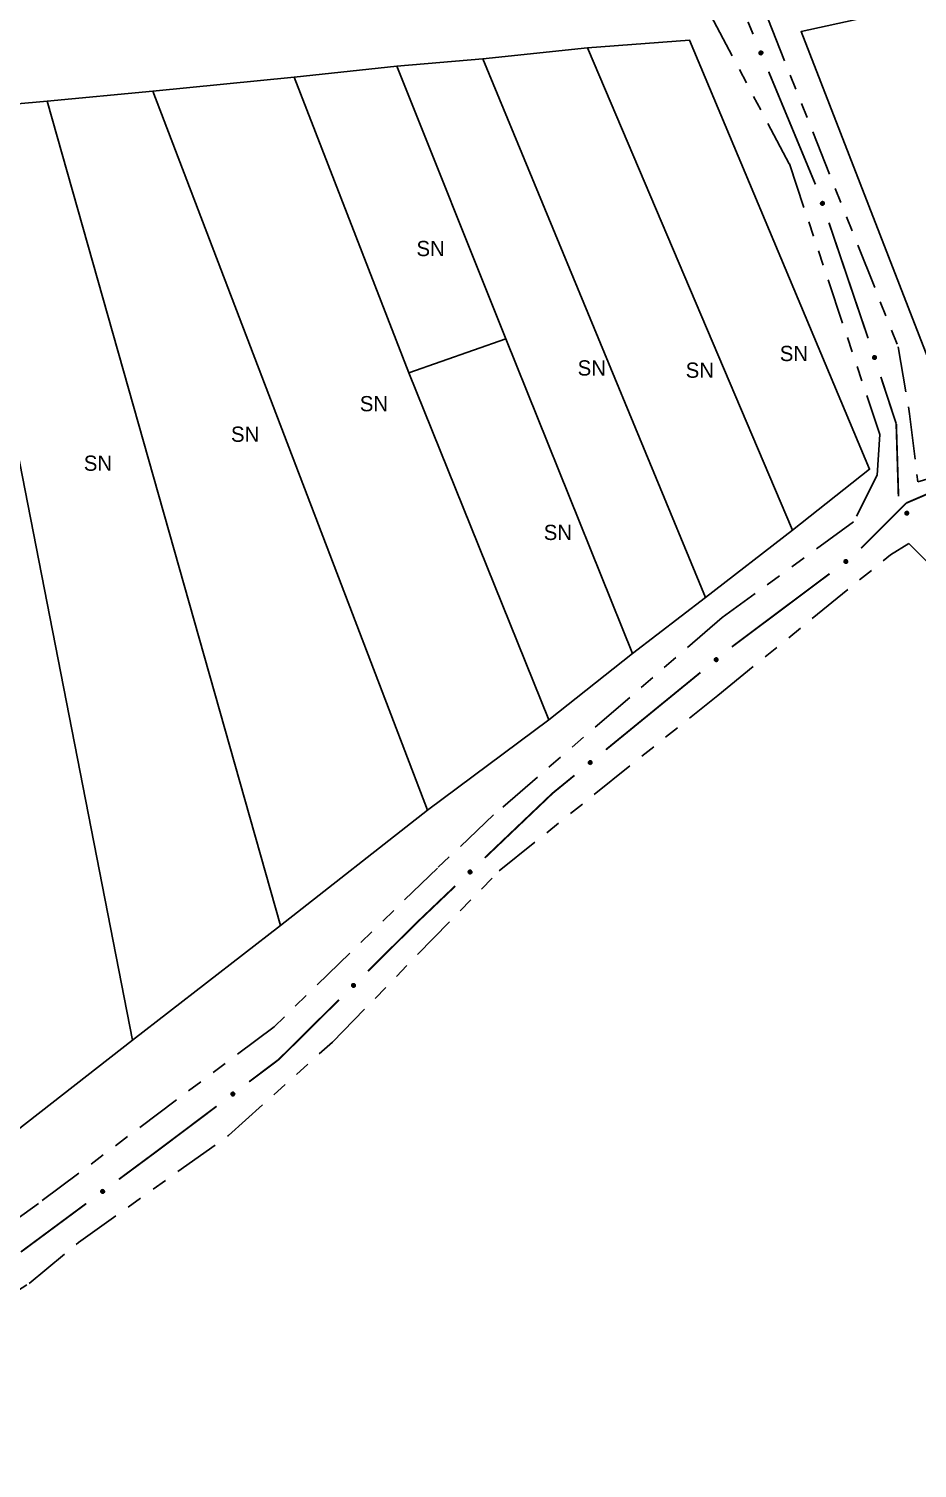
# Model space of a CAD drawing. Extents: x 207981 to 210201, y 4876477 to 4878908.
# Drawn here: x 209092.6 to 209180, y 4877278.4 to 4877420 of the extents above; entities that cross this region are included whole.
import ezdxf
from ezdxf.enums import TextEntityAlignment as Align

# ---------------------------------------------------------------- set-up
doc = ezdxf.new("R2010")
doc.units = 0
doc.header["$LTSCALE"] = 1.5
doc.header["$MEASUREMENT"] = 0
doc.linetypes.add('TRACO_25', pattern=[8, 3, -1, 1, -1, 1, -1])
for name, color, linetype in [('CD_MALHA_LOTES', 7, 'CONTINUOUS'), ('RU-QUADRA', 210, 'CONTINUOUS'), ('SV-EIXO-RUA-N-PAV', 6, 'CONTINUOUS'), ('SV-RUA-NAO-PAV', 7, 'CONTINUOUS'), ('Th_NmrPort', 1, 'CONTINUOUS')]:
    doc.layers.add(name, color=color, linetype=linetype)

msp = doc.modelspace()

# ---------------------------------------------------------------- linework, layer by layer
at = {"layer": 'CD_MALHA_LOTES', "linetype": 'Continuous', "flags": 128}
for points in [[(209168.54, 4877419.71), (209196.36, 4877425.81)], [(209207.01, 4877400.24), (209182.93, 4877382.64), (209168.54, 4877419.71)], [(209137.25, 4877417.04), (209147.52, 4877418.11)], [(209167.69, 4877370.66), (209175.28, 4877376.65), (209157.58, 4877418.86), (209147.52, 4877418.11)], [(209147.52, 4877418.11), (209167.69, 4877370.66)], [(209118.68, 4877415.22), (209128.79, 4877416.29)], [(209128.79, 4877416.29), (209137.25, 4877417.04)], [(209139.49, 4877389.49), (209128.79, 4877416.29)], [(209159.13, 4877364.02), (209137.25, 4877417.04)], [(209104.77, 4877413.83), (209118.68, 4877415.22)], [(209129.97, 4877386.12), (209118.68, 4877415.22)], [(209094.39, 4877412.87), (209104.77, 4877413.83)], [(209131.79, 4877343.1), (209104.77, 4877413.83)], [(209084.87, 4877412.01), (209094.39, 4877412.87)], [(209102.79, 4877320.47), (209084.87, 4877412.01)], [(209117.34, 4877331.76), (209094.39, 4877412.87)], [(209129.97, 4877386.12), (209139.49, 4877389.49)], [(209139.49, 4877389.49), (209151.96, 4877358.51)], [(209143.72, 4877351.98), (209129.97, 4877386.12)], [(209167.69, 4877370.66), (209159.13, 4877364.02)], [(209159.13, 4877364.02), (209151.96, 4877358.51)], [(209151.96, 4877358.51), (209143.72, 4877351.98)], [(209143.72, 4877351.98), (209131.79, 4877343.1)], [(209131.79, 4877343.1), (209117.34, 4877331.76)], [(209117.34, 4877331.76), (209102.79, 4877320.47)], [(209102.79, 4877320.47), (209091.4, 4877311.59)]]:
    msp.add_lwpolyline(points, dxfattribs=at)
at = {"layer": 'RU-QUADRA', "linetype": 'Continuous', "flags": 128}
msp.add_lwpolyline([(209274.890575, 4877445.752086), (209268.16, 4877440.31), (209251.89, 4877429.93), (209243.12, 4877424.15), (209217.07, 4877408.16), (209217.6, 4877406.98), (209207.01, 4877400.24), (209182.93, 4877382.64), (209168.54, 4877419.71), (209196.36, 4877425.81), (209195.61, 4877428.17), (209207.81, 4877431.91), (209236.97, 4877440.47), (209247.13, 4877443.41), (209264.73, 4877448.76), (209274.890756, 4877452.168336), (209277.425289, 4877453.018523), (209279.009212, 4877451.434601), (209279.959565, 4877449.850678)], close=True, dxfattribs=at)
msp.add_lwpolyline([(209091.4, 4877311.59), (209102.79, 4877320.47), (209117.34, 4877331.76), (209131.79, 4877343.1), (209143.72, 4877351.98), (209151.96, 4877358.51), (209159.13, 4877364.02), (209167.69, 4877370.66), (209175.28, 4877376.65), (209157.58, 4877418.86), (209147.52, 4877418.11), (209137.25, 4877417.04), (209128.79, 4877416.29), (209118.68, 4877415.22), (209104.77, 4877413.83), (209094.39, 4877412.87), (209084.87, 4877412.01)], dxfattribs=at)
at = {"layer": 'SV-EIXO-RUA-N-PAV', "const_width": 0.18}
for points in [[(209163.321815, 4877420.657875), (209163.821854, 4877419.452425)], [(209165.354483, 4877415.757693), (209169.952372, 4877404.673496)], [(209171.283195, 4877400.902813), (209175.134238, 4877389.537538)], [(209176.386319, 4877385.738576), (209177.633401, 4877381.937946)], [(209177.633401, 4877381.937946), (209177.904884, 4877381.110569)], [(209177.904884, 4877381.110569), (209178.124141, 4877373.98472)], [(209183.219054, 4877375.178473), (209179.549059, 4877373.605618)], [(209179.549059, 4877373.605618), (209178.893567, 4877373.324693)], [(209178.893567, 4877373.324693), (209174.448095, 4877368.879221)], [(209171.344531, 4877366.368293), (209161.738623, 4877359.176178)], [(209158.638077, 4877356.649148), (209149.344761, 4877349.057424)], [(209146.246989, 4877346.52685), (209144.698103, 4877345.261563)], [(209144.104296, 4877344.776481), (209137.421123, 4877338.405606)], [(209144.698103, 4877345.261563), (209144.104296, 4877344.776481)], [(209134.525859, 4877335.645634), (209130.906778, 4877332.19567)], [(209130.880665, 4877332.170777), (209125.934197, 4877327.268872)], [(209130.906778, 4877332.19567), (209130.880665, 4877332.170777)], [(209123.093, 4877324.453272), (209117.410608, 4877318.822072)], [(209117.162693, 4877318.576391), (209114.245529, 4877316.380999)], [(209117.410608, 4877318.822072), (209117.162693, 4877318.576391)], [(209111.049487, 4877313.97573), (209105.456414, 4877309.76651)], [(209105.174916, 4877309.554661), (209101.44082, 4877306.78743)], [(209105.456414, 4877309.76651), (209105.174916, 4877309.554661)], [(209098.2271, 4877304.405833), (209091.799659, 4877299.642641)]]:
    msp.add_lwpolyline(points, dxfattribs=at)
at = {"layer": 'SV-EIXO-RUA-N-PAV'}
for points in [[(209164.634796, 4877417.779952), (209164.680251, 4877417.761901), (209164.715627, 4877417.737092), (209164.739176, 4877417.707908), (209164.753261, 4877417.676693), (209164.764075, 4877417.643135), (209164.767512, 4877417.606896), (209164.762418, 4877417.56583), (209164.74463, 4877417.520105), (209164.716834, 4877417.485537), (209164.689457, 4877417.460919), (209164.657754, 4877417.444357), (209164.624978, 4877417.434399), (209164.587217, 4877417.432073), (209164.545651, 4877417.437642), (209164.500106, 4877417.456641), (209164.465592, 4877417.4812), (209164.443555, 4877417.510027), (209164.427107, 4877417.542005), (209164.416478, 4877417.576397), (209164.413309, 4877417.611989), (209164.418991, 4877417.65383), (209164.438339, 4877417.698535), (209164.462441, 4877417.733238), (209164.49095, 4877417.755674), (209164.522798, 4877417.771158), (209164.556324, 4877417.782413), (209164.592608, 4877417.787385), (209164.634796, 4877417.779952)], [(209170.699502, 4877402.968433), (209170.743657, 4877402.947401), (209170.777306, 4877402.920296), (209170.798863, 4877402.889611), (209170.810843, 4877402.857528), (209170.819402, 4877402.823326), (209170.820423, 4877402.786939), (209170.812611, 4877402.746303), (209170.791824, 4877402.701861), (209170.761792, 4877402.669216), (209170.732839, 4877402.646472), (209170.700105, 4877402.632054), (209170.66674, 4877402.624296), (209170.628908, 4877402.624485), (209170.587804, 4877402.632804), (209170.543622, 4877402.654788), (209170.510816, 4877402.681588), (209170.490744, 4877402.711815), (209170.476458, 4877402.744816), (209170.468138, 4877402.779838), (209170.467342, 4877402.815562), (209170.475792, 4877402.856932), (209170.498068, 4877402.900252), (209170.524424, 4877402.933277), (209170.554361, 4877402.953769), (209170.587167, 4877402.967102), (209170.621368, 4877402.976104), (209170.657902, 4877402.978653), (209170.699502, 4877402.968433)], [(209175.822577, 4877387.80973), (209175.866527, 4877387.788273), (209175.899913, 4877387.760844), (209175.921173, 4877387.729953), (209175.932843, 4877387.697756), (209175.941072, 4877387.663473), (209175.941742, 4877387.627078), (209175.933538, 4877387.586519), (209175.912323, 4877387.542279), (209175.881978, 4877387.509926), (209175.852807, 4877387.487462), (209175.819935, 4877387.47336), (209175.786497, 4877387.465925), (209175.748669, 4877387.466479), (209175.707647, 4877387.475194), (209175.663679, 4877387.497603), (209175.631133, 4877387.524717), (209175.611354, 4877387.555137), (209175.597386, 4877387.588274), (209175.589405, 4877387.623375), (209175.588953, 4877387.659105), (209175.597802, 4877387.700392), (209175.620495, 4877387.743495), (209175.647168, 4877387.776264), (209175.677301, 4877387.796466), (209175.710235, 4877387.809482), (209175.74452, 4877387.818154), (209175.781077, 4877387.820351), (209175.822577, 4877387.80973)], [(209178.912201, 4877372.499325), (209178.961082, 4877372.500977), (209179.00343, 4877372.492401), (209179.036692, 4877372.475082), (209179.062094, 4877372.452113), (209179.085435, 4877372.425689), (209179.103089, 4877372.393855), (209179.114858, 4877372.354184), (209179.116858, 4877372.305161), (209179.105222, 4877372.262357), (209179.089987, 4877372.228839), (209179.067563, 4877372.200973), (209179.041513, 4877372.178728), (209179.007839, 4877372.161483), (209178.967519, 4877372.14995), (209178.918177, 4877372.149131), (209178.876718, 4877372.157823), (209178.844985, 4877372.175419), (209178.817113, 4877372.198141), (209178.793607, 4877372.225404), (209178.776457, 4877372.256752), (209178.764918, 4877372.297369), (209178.764755, 4877372.346081), (209178.772952, 4877372.387531), (209178.790098, 4877372.419502), (209178.813086, 4877372.446439), (209178.839305, 4877372.470172), (209178.870566, 4877372.489251), (209178.912201, 4877372.499325)], [(209173.126506, 4877367.564975), (209173.120237, 4877367.51647), (209173.104929, 4877367.476064), (209173.082463, 4877367.446039), (209173.055691, 4877367.424683), (209173.025842, 4877367.405919), (209172.991574, 4877367.393641), (209172.950521, 4877367.388439), (209172.90182, 4877367.394387), (209172.861459, 4877367.412788), (209172.830844, 4877367.433239), (209172.806968, 4877367.459873), (209172.789226, 4877367.489176), (209172.77765, 4877367.525193), (209172.772784, 4877367.566847), (209172.77995, 4877367.615673), (209172.795228, 4877367.655183), (209172.817722, 4877367.683654), (209172.844649, 4877367.707488), (209172.875353, 4877367.726279), (209172.909061, 4877367.738137), (209172.951009, 4877367.742961), (209172.999106, 4877367.735249), (209173.038686, 4877367.720461), (209173.067466, 4877367.698373), (209173.090334, 4877367.671334), (209173.109517, 4877367.641625), (209173.123294, 4877367.607691), (209173.126506, 4877367.564975)], [(209160.367878, 4877357.920083), (209160.363664, 4877357.871356), (209160.350078, 4877357.83034), (209160.328901, 4877357.799391), (209160.303056, 4877357.776923), (209160.274026, 4877357.756914), (209160.240308, 4877357.743199), (209160.199512, 4877357.736266), (209160.150603, 4877357.74015), (209160.1095, 4877357.756829), (209160.078048, 4877357.775968), (209160.053067, 4877357.801568), (209160.034103, 4877357.830095), (209160.021014, 4877357.865591), (209160.014392, 4877357.907002), (209160.019488, 4877357.956087), (209160.033083, 4877357.996207), (209160.054353, 4877358.025604), (209160.080249, 4877358.050555), (209160.11013, 4877358.070627), (209160.143307, 4877358.083899), (209160.185013, 4877358.090491), (209160.233394, 4877358.08482), (209160.273564, 4877358.071718), (209160.303251, 4877358.050866), (209160.327242, 4877358.024818), (209160.347664, 4877357.995946), (209160.362862, 4877357.962625), (209160.367878, 4877357.920083)], [(209147.976789, 4877347.797785), (209147.972575, 4877347.749058), (209147.958989, 4877347.708042), (209147.937812, 4877347.677093), (209147.911967, 4877347.654625), (209147.882937, 4877347.634616), (209147.849219, 4877347.620901), (209147.808423, 4877347.613968), (209147.759514, 4877347.617852), (209147.718412, 4877347.634531), (209147.686959, 4877347.65367), (209147.661979, 4877347.67927), (209147.643014, 4877347.707797), (209147.629925, 4877347.743293), (209147.623303, 4877347.784704), (209147.628399, 4877347.833789), (209147.641994, 4877347.873909), (209147.663264, 4877347.903306), (209147.68916, 4877347.928257), (209147.719041, 4877347.948329), (209147.752218, 4877347.961601), (209147.793924, 4877347.968193), (209147.842305, 4877347.962522), (209147.882475, 4877347.94942), (209147.912162, 4877347.928568), (209147.936153, 4877347.90252), (209147.956575, 4877347.873648), (209147.971773, 4877347.840327), (209147.976789, 4877347.797785)], [(209136.153444, 4877337.045081), (209136.152967, 4877336.996175), (209136.142557, 4877336.95424), (209136.123807, 4877336.921763), (209136.099755, 4877336.897385), (209136.07234, 4877336.875216), (209136.039769, 4877336.858963), (209135.999622, 4877336.848932), (209135.950559, 4877336.849066), (209135.908302, 4877336.862554), (209135.875479, 4877336.879232), (209135.848614, 4877336.902848), (209135.827524, 4877336.929841), (209135.811761, 4877336.964233), (209135.801993, 4877337.005017), (209135.803321, 4877337.054348), (209135.813809, 4877337.09539), (209135.83277, 4877337.126327), (209135.856683, 4877337.153184), (209135.884943, 4877337.175481), (209135.917007, 4877337.191251), (209135.958088, 4877337.201012), (209136.006761, 4877337.199056), (209136.047814, 4877337.189063), (209136.079009, 4877337.170542), (209136.10492, 4877337.146404), (209136.12749, 4877337.119177), (209136.145191, 4877337.087116), (209136.153444, 4877337.045081)], [(209124.69314, 4877325.884018), (209124.693612, 4877325.835112), (209124.684017, 4877325.792983), (209124.665901, 4877325.760149), (209124.642326, 4877325.735309), (209124.615346, 4877325.712612), (209124.583096, 4877325.695731), (209124.543152, 4877325.684923), (209124.494095, 4877325.684106), (209124.451584, 4877325.696771), (209124.418444, 4877325.71281), (209124.391126, 4877325.735901), (209124.369517, 4877325.76248), (209124.35309, 4877325.796559), (209124.342532, 4877325.837146), (209124.342904, 4877325.886494), (209124.352594, 4877325.927731), (209124.370951, 4877325.95903), (209124.394339, 4877325.986346), (209124.422161, 4877326.009187), (209124.453914, 4877326.025576), (209124.494797, 4877326.036132), (209124.543499, 4877326.03512), (209124.584738, 4877326.025924), (209124.616287, 4877326.008012), (209124.642661, 4877325.984381), (209124.665754, 4877325.957597), (209124.684074, 4877325.925885), (209124.69314, 4877325.884018)], [(209112.828503, 4877315.176806), (209112.822353, 4877315.128286), (209112.807146, 4877315.087843), (209112.784753, 4877315.057762), (209112.758035, 4877315.03634), (209112.728232, 4877315.017503), (209112.693994, 4877315.005141), (209112.652955, 4877314.999837), (209112.604239, 4877315.005665), (209112.563833, 4877315.023966), (209112.533167, 4877315.044342), (209112.509225, 4877315.070916), (209112.491411, 4877315.100175), (209112.479746, 4877315.136164), (209112.474777, 4877315.177806), (209112.481823, 4877315.226649), (209112.497004, 4877315.266196), (209112.519427, 4877315.294723), (209112.546295, 4877315.318624), (209112.576952, 4877315.33749), (209112.610631, 4877315.349432), (209112.652567, 4877315.354359), (209112.700683, 4877315.346766), (209112.740299, 4877315.332075), (209112.769134, 4877315.310059), (209112.792068, 4877315.283077), (209112.811325, 4877315.253414), (209112.825185, 4877315.219515), (209112.828503, 4877315.176806)], [(209100.014939, 4877305.593737), (209100.008431, 4877305.545263), (209099.992925, 4877305.504934), (209099.970311, 4877305.475019), (209099.943435, 4877305.453795), (209099.913494, 4877305.435178), (209099.879166, 4877305.423069), (209099.838088, 4877305.418069), (209099.789417, 4877305.424256), (209099.749147, 4877305.442856), (209099.718633, 4877305.463457), (209099.694888, 4877305.490208), (209099.67729, 4877305.519597), (209099.665891, 4877305.555671), (209099.66123, 4877305.597349), (209099.668636, 4877305.646139), (209099.684109, 4877305.685573), (209099.706742, 4877305.713933), (209099.733786, 4877305.737635), (209099.764582, 4877305.756274), (209099.798348, 4877305.767967), (209099.840319, 4877305.772584), (209099.888378, 4877305.764636), (209099.927885, 4877305.749653), (209099.956555, 4877305.727424), (209099.97929, 4877305.700273), (209099.998327, 4877305.670469), (209100.011936, 4877305.636469), (209100.014939, 4877305.593737)]]:
    msp.add_lwpolyline(points, close=True, dxfattribs=at)
for points in [[(209164.413309, 4877417.611989), (209164.500106, 4877417.456641)], [(209164.418991, 4877417.65383), (209164.545651, 4877417.437642)], [(209164.420458, 4877417.628735), (209164.519477, 4877417.454129)], [(209164.431549, 4877417.673222), (209164.564795, 4877417.437473)], [(209164.438339, 4877417.698535), (209164.587217, 4877417.432073)], [(209164.450296, 4877417.713498), (209164.603316, 4877417.437203)], [(209164.462441, 4877417.733238), (209164.624978, 4877417.434399)], [(209164.477315, 4877417.740956), (209164.639746, 4877417.441973)], [(209164.49095, 4877417.755674), (209164.657754, 4877417.444357)], [(209164.507471, 4877417.760851), (209164.670518, 4877417.453261)], [(209164.522798, 4877417.771158), (209164.689457, 4877417.460919)], [(209164.542024, 4877417.773707), (209164.702887, 4877417.478506)], [(209164.556324, 4877417.782413), (209164.716834, 4877417.485537)], [(209164.576148, 4877417.780476), (209164.729383, 4877417.507224)], [(209164.592608, 4877417.787385), (209164.74463, 4877417.520105)], [(209164.612363, 4877417.782203), (209164.750436, 4877417.545502)], [(209164.634796, 4877417.779952), (209164.762418, 4877417.56583)], [(209164.659156, 4877417.769114), (209164.761742, 4877417.593033)], [(209164.680251, 4877417.761901), (209164.767512, 4877417.606896)], [(209164.700478, 4877417.747846), (209164.76149, 4877417.632814)], [(209164.715627, 4877417.737092), (209164.764075, 4877417.643135)], [(209164.416478, 4877417.576397), (209164.465592, 4877417.4812)], [(209164.417143, 4877417.590428), (209164.479939, 4877417.474659)], [(209170.467342, 4877402.815562), (209170.543622, 4877402.654788)], [(209170.468138, 4877402.779838), (209170.510816, 4877402.681588)], [(209170.469735, 4877402.793794), (209170.524697, 4877402.674107)], [(209170.475588, 4877402.831795), (209170.562784, 4877402.650995)], [(209170.475792, 4877402.856932), (209170.587804, 4877402.632804)], [(209170.489611, 4877402.875447), (209170.606894, 4877402.631364)], [(209170.498068, 4877402.900252), (209170.628908, 4877402.624485)], [(209170.510994, 4877402.914388), (209170.645312, 4877402.628533)], [(209170.524424, 4877402.933277), (209170.66674, 4877402.624296)], [(209170.539778, 4877402.939989), (209170.681979, 4877402.630872)], [(209170.554361, 4877402.953769), (209170.700105, 4877402.632054)], [(209170.571189, 4877402.957836), (209170.713433, 4877402.64009)], [(209170.587167, 4877402.967102), (209170.732839, 4877402.646472)], [(209170.606521, 4877402.968367), (209170.747408, 4877402.663128)], [(209170.621368, 4877402.976104), (209170.761792, 4877402.669216)], [(209170.641019, 4877402.972853), (209170.775754, 4877402.690021)], [(209170.657902, 4877402.978653), (209170.791824, 4877402.701861)], [(209170.677269, 4877402.97217), (209170.799305, 4877402.726816)], [(209170.699502, 4877402.968433), (209170.812611, 4877402.746303)], [(209170.723088, 4877402.955999), (209170.813745, 4877402.77349)], [(209170.743657, 4877402.947401), (209170.820423, 4877402.786939)], [(209170.762905, 4877402.932032), (209170.816137, 4877402.8132)], [(209170.777306, 4877402.920296), (209170.819402, 4877402.823326)], [(209175.588953, 4877387.659105), (209175.663679, 4877387.497603)], [(209175.589405, 4877387.623375), (209175.631133, 4877387.524717)], [(209175.591136, 4877387.637315), (209175.644941, 4877387.517104)], [(209175.597355, 4877387.675258), (209175.682803, 4877387.493625)], [(209175.597802, 4877387.700392), (209175.707647, 4877387.475194)], [(209175.611799, 4877387.718772), (209175.726723, 4877387.473569)], [(209175.620495, 4877387.743495), (209175.748669, 4877387.466479)], [(209175.633556, 4877387.757505), (209175.765112, 4877387.470368)], [(209175.647168, 4877387.776264), (209175.786497, 4877387.465925)], [(209175.662586, 4877387.782828), (209175.801799, 4877387.472354)], [(209175.677301, 4877387.796466), (209175.819935, 4877387.47336)], [(209175.694168, 4877387.800371), (209175.83334, 4877387.481267)], [(209175.710235, 4877387.809482), (209175.852807, 4877387.487462)], [(209175.729599, 4877387.810561), (209175.867536, 4877387.503976)], [(209175.74452, 4877387.818154), (209175.881978, 4877387.509926)], [(209175.764139, 4877387.814714), (209175.89614, 4877387.530595)], [(209175.781077, 4877387.820351), (209175.912323, 4877387.542279)], [(209175.800381, 4877387.813681), (209175.920045, 4877387.567161)], [(209175.822577, 4877387.80973), (209175.933538, 4877387.586519)], [(209175.846042, 4877387.797069), (209175.934934, 4877387.613694)], [(209175.866527, 4877387.788273), (209175.941742, 4877387.627078)], [(209175.885626, 4877387.772719), (209175.93771, 4877387.653379)], [(209175.899913, 4877387.760844), (209175.941072, 4877387.663473)], [(209178.764755, 4877372.346081), (209179.007839, 4877372.161483)], [(209178.764918, 4877372.297369), (209178.967519, 4877372.14995)], [(209178.768664, 4877372.320167), (209178.98513, 4877372.157458)], [(209178.769723, 4877372.36458), (209179.02054, 4877372.172628)], [(209178.772952, 4877372.387531), (209179.041513, 4877372.178728)], [(209178.783494, 4877372.400556), (209179.052015, 4877372.191581)], [(209178.790098, 4877372.419502), (209179.067563, 4877372.200973)], [(209178.803166, 4877372.430859), (209179.075696, 4877372.214241)], [(209178.813086, 4877372.446439), (209179.089987, 4877372.228839)], [(209178.829685, 4877372.45647), (209179.095255, 4877372.250332)], [(209178.839305, 4877372.470172), (209179.105222, 4877372.262357)], [(209178.858247, 4877372.476331), (209179.108042, 4877372.287254)], [(209178.870566, 4877372.489251), (209179.116858, 4877372.305161)], [(209178.890743, 4877372.492409), (209179.112014, 4877372.330759)], [(209178.912201, 4877372.499325), (209179.114858, 4877372.354184)], [(209178.938864, 4877372.499143), (209179.103351, 4877372.378842)], [(209178.961082, 4877372.500977), (209179.103089, 4877372.393855)], [(209178.985244, 4877372.496192), (209179.087197, 4877372.415197)], [(209179.00343, 4877372.492401), (209179.085435, 4877372.425689)], [(209178.776306, 4877372.274959), (209178.936934, 4877372.154583)], [(209178.776457, 4877372.256752), (209178.918177, 4877372.149131)], [(209178.788601, 4877372.238528), (209178.892483, 4877372.157571)], [(209178.793607, 4877372.225404), (209178.876718, 4877372.157823)], [(209172.951009, 4877367.742961), (209172.772784, 4877367.566847)], [(209172.972901, 4877367.735579), (209172.777347, 4877367.548254)], [(209172.999106, 4877367.735249), (209172.77765, 4877367.525193)], [(209172.909061, 4877367.738137), (209172.77995, 4877367.615673)], [(209172.927052, 4877367.735344), (209172.782299, 4877367.596281)], [(209173.016559, 4877367.727356), (209172.786595, 4877367.510859)], [(209173.038686, 4877367.720461), (209172.789226, 4877367.489176)], [(209172.889114, 4877367.729098), (209172.792432, 4877367.639665)], [(209172.875353, 4877367.726279), (209172.795228, 4877367.655183)], [(209173.049837, 4877367.707953), (209172.800212, 4877367.476735)], [(209173.067466, 4877367.698373), (209172.806968, 4877367.459873)], [(209173.076562, 4877367.683642), (209172.818748, 4877367.449702)], [(209173.090334, 4877367.671334), (209172.830844, 4877367.433239)], [(209173.09755, 4877367.653333), (209172.851203, 4877367.424568)], [(209173.109517, 4877367.641625), (209172.861459, 4877367.412788)], [(209173.112534, 4877367.621936), (209172.885573, 4877367.405982)], [(209173.123294, 4877367.607691), (209172.90182, 4877367.394387)], [(209173.123149, 4877367.587269), (209172.927865, 4877367.395031)], [(209173.126506, 4877367.564975), (209172.950521, 4877367.388439)], [(209173.122018, 4877367.538693), (209172.976715, 4877367.39581)], [(209173.120237, 4877367.51647), (209172.991574, 4877367.393641)], [(209173.11161, 4877367.493399), (209173.015203, 4877367.405876)], [(209173.104929, 4877367.476064), (209173.025842, 4877367.405919)], [(209160.185013, 4877358.090491), (209160.014392, 4877357.907002)], [(209160.143307, 4877358.083899), (209160.019488, 4877357.956087)], [(209160.207198, 4877358.084042), (209160.019737, 4877357.888618)], [(209160.233394, 4877358.08482), (209160.021014, 4877357.865591)], [(209160.1614, 4877358.081869), (209160.022654, 4877357.936812)], [(209160.251164, 4877358.077672), (209160.030558, 4877357.851647)], [(209160.12376, 4877358.074025), (209160.030945, 4877357.980585)], [(209160.11013, 4877358.070627), (209160.033083, 4877357.996207)], [(209160.273564, 4877358.071718), (209160.034103, 4877357.830095)], [(209160.285233, 4877358.059692), (209160.045605, 4877357.818129)], [(209160.303251, 4877358.050866), (209160.053067, 4877357.801568)], [(209160.312962, 4877358.036533), (209160.065266, 4877357.791904)], [(209160.327242, 4877358.024818), (209160.078048, 4877357.775968)], [(209160.335213, 4877358.007138), (209160.098755, 4877357.768164)], [(209160.347664, 4877357.995946), (209160.1095, 4877357.756829)], [(209160.35151, 4877357.976403), (209160.13388, 4877357.751048)], [(209160.362862, 4877357.962625), (209160.150603, 4877357.74015)], [(209160.363581, 4877357.942215), (209160.176597, 4877357.741895)], [(209160.367878, 4877357.920083), (209160.199512, 4877357.736266)], [(209160.364504, 4877357.893634), (209160.225371, 4877357.744737)], [(209160.363664, 4877357.871356), (209160.240308, 4877357.743199)], [(209160.35602, 4877357.847941), (209160.263399, 4877357.756421)], [(209160.350078, 4877357.83034), (209160.274026, 4877357.756914)], [(209147.793924, 4877347.968193), (209147.623303, 4877347.784704)], [(209147.752218, 4877347.961601), (209147.628399, 4877347.833789)], [(209147.816109, 4877347.961744), (209147.628648, 4877347.76632)], [(209147.842305, 4877347.962522), (209147.629925, 4877347.743293)], [(209147.770312, 4877347.959571), (209147.631565, 4877347.814514)], [(209147.860075, 4877347.955374), (209147.639469, 4877347.729349)], [(209147.732671, 4877347.951727), (209147.639856, 4877347.858287)], [(209147.719041, 4877347.948329), (209147.641994, 4877347.873909)], [(209147.882475, 4877347.94942), (209147.643014, 4877347.707797)], [(209147.894144, 4877347.937394), (209147.654516, 4877347.695831)], [(209147.912162, 4877347.928568), (209147.661979, 4877347.67927)], [(209147.921873, 4877347.914235), (209147.674178, 4877347.669606)], [(209147.936153, 4877347.90252), (209147.686959, 4877347.65367)], [(209147.944124, 4877347.88484), (209147.707666, 4877347.645866)], [(209147.956575, 4877347.873648), (209147.718412, 4877347.634531)], [(209147.960422, 4877347.854105), (209147.742792, 4877347.62875)], [(209147.971773, 4877347.840327), (209147.759514, 4877347.617852)], [(209147.972492, 4877347.819917), (209147.785508, 4877347.619597)], [(209147.976789, 4877347.797785), (209147.808423, 4877347.613968)], [(209147.973415, 4877347.771336), (209147.834282, 4877347.622439)], [(209147.972575, 4877347.749058), (209147.849219, 4877347.620901)], [(209147.964931, 4877347.725643), (209147.87231, 4877347.634123)], [(209147.958989, 4877347.708042), (209147.882937, 4877347.634616)], [(209135.958088, 4877337.201012), (209135.801993, 4877337.005017)], [(209135.917007, 4877337.191251), (209135.803321, 4877337.054348)], [(209135.935203, 4877337.19061), (209135.807952, 4877337.035371)], [(209135.980701, 4877337.196277), (209135.808727, 4877336.987096)], [(209136.006761, 4877337.199056), (209135.811761, 4877336.964233)], [(209135.898272, 4877337.179912), (209135.812872, 4877337.07965)], [(209135.884943, 4877337.175481), (209135.813809, 4877337.09539)], [(209136.025025, 4877337.193287), (209135.822342, 4877336.95106)], [(209136.047814, 4877337.189063), (209135.827524, 4877336.929841)], [(209136.060369, 4877337.177964), (209135.839908, 4877336.91879)], [(209136.079009, 4877337.170542), (209135.848614, 4877336.902848)], [(209136.089787, 4877337.156992), (209135.861516, 4877336.894145)], [(209136.10492, 4877337.146404), (209135.875479, 4877336.879232)], [(209136.11422, 4877337.129384), (209135.896721, 4877336.873035)], [(209136.12749, 4877337.119177), (209135.908302, 4877336.862554)], [(209136.132819, 4877337.099985), (209135.933053, 4877336.858653)], [(209136.145191, 4877337.087116), (209135.950559, 4877336.849066)], [(209136.147468, 4877337.06682), (209135.976344, 4877336.852792)], [(209136.153444, 4877337.045081), (209135.999622, 4877336.848932)], [(209136.152102, 4877337.018452), (209136.024758, 4877336.859355)], [(209136.152967, 4877336.996175), (209136.039769, 4877336.858963)], [(209136.147136, 4877336.972244), (209136.061781, 4877336.873912)], [(209136.142557, 4877336.95424), (209136.07234, 4877336.875216)], [(209124.494797, 4877326.036132), (209124.342532, 4877325.837146)], [(209124.453914, 4877326.025576), (209124.342904, 4877325.886494)], [(209124.472119, 4877326.025288), (209124.347902, 4877325.867611)], [(209124.517497, 4877326.031836), (209124.349613, 4877325.819359)], [(209124.435402, 4877326.013875), (209124.351962, 4877325.911976)], [(209124.422161, 4877326.009187), (209124.352594, 4877325.927731)], [(209124.543499, 4877326.03512), (209124.35309, 4877325.796559)], [(209124.561872, 4877326.029706), (209124.363924, 4877325.783594)], [(209124.584738, 4877326.025924), (209124.369517, 4877325.76248)], [(209124.597506, 4877326.015072), (209124.382112, 4877325.751671)], [(209124.616287, 4877326.008012), (209124.391126, 4877325.735901)], [(209124.627325, 4877325.994674), (209124.404195, 4877325.727449)], [(209124.642661, 4877325.984381), (209124.418444, 4877325.71281)], [(209124.652289, 4877325.967545), (209124.439803, 4877325.707026)], [(209124.665754, 4877325.957597), (209124.451584, 4877325.696771)], [(209124.671455, 4877325.938512), (209124.476406, 4877325.693352)], [(209124.684074, 4877325.925885), (209124.494095, 4877325.684106)], [(209124.686744, 4877325.905637), (209124.519803, 4877325.688331)], [(209124.69314, 4877325.884018), (209124.543152, 4877325.684923)], [(209124.692315, 4877325.857368), (209124.56808, 4877325.695832)], [(209124.693612, 4877325.835112), (209124.583096, 4877325.695731)], [(209124.688246, 4877325.811073), (209124.604814, 4877325.711104)], [(209124.684017, 4877325.792983), (209124.615346, 4877325.712612)], [(209112.652567, 4877315.354359), (209112.474777, 4877315.177806)], [(209112.674477, 4877315.347031), (209112.479386, 4877315.159224)], [(209112.700683, 4877315.346766), (209112.479746, 4877315.136164)], [(209112.610631, 4877315.349432), (209112.481823, 4877315.226649)], [(209112.628629, 4877315.346683), (209112.484219, 4877315.207263)], [(209112.718155, 4877315.338916), (209112.488727, 4877315.121852)], [(209112.740299, 4877315.332075), (209112.491411, 4877315.100175)], [(209112.590706, 4877315.340344), (209112.494245, 4877315.250672)], [(209112.576952, 4877315.33749), (209112.497004, 4877315.266196)], [(209112.751481, 4877315.319595), (209112.502428, 4877315.087761)], [(209112.769134, 4877315.310059), (209112.509225, 4877315.070916)], [(209112.778266, 4877315.29535), (209112.52103, 4877315.060774)], [(209112.792068, 4877315.283077), (209112.533167, 4877315.044342)], [(209112.799329, 4877315.265093), (209112.553547, 4877315.035721)], [(209112.811325, 4877315.253414), (209112.563833, 4877315.023966)], [(209112.814391, 4877315.233733), (209112.587963, 4877315.01722)], [(209112.825185, 4877315.219515), (209112.604239, 4877315.005665)], [(209112.825091, 4877315.199092), (209112.630282, 4877315.006373)], [(209112.828503, 4877315.176806), (209112.652955, 4877314.999837)], [(209112.824079, 4877315.150513), (209112.67913, 4877315.007272)], [(209112.822353, 4877315.128286), (209112.693994, 4877315.005141)], [(209112.813784, 4877315.105194), (209112.717593, 4877315.017433)], [(209112.807146, 4877315.087843), (209112.728232, 4877315.017503)], [(209099.840319, 4877305.772584), (209099.66123, 4877305.597349)], [(209099.862174, 4877305.765095), (209099.665702, 4877305.578734)], [(209099.888378, 4877305.764636), (209099.665891, 4877305.555671)], [(209099.798348, 4877305.767967), (209099.668636, 4877305.646139)], [(209099.816325, 4877305.765085), (209099.67089, 4877305.626736)], [(209099.905791, 4877305.756657), (209099.674766, 4877305.541293)], [(209099.927885, 4877305.749653), (209099.67729, 4877305.519597)], [(209099.778356, 4877305.759026), (209099.681236, 4877305.670069)], [(209099.764582, 4877305.756274), (209099.684109, 4877305.685573)], [(209099.938974, 4877305.73709), (209099.688215, 4877305.507102)], [(209099.956555, 4877305.727424), (209099.694888, 4877305.490208)], [(209099.965579, 4877305.712648), (209099.706617, 4877305.479979)], [(209099.97929, 4877305.700273), (209099.718633, 4877305.463457)], [(209099.986418, 4877305.682236), (209099.738948, 4877305.454686)], [(209099.998327, 4877305.670469), (209099.749147, 4877305.442856)], [(209100.001247, 4877305.650766), (209099.773227, 4877305.435931)], [(209100.011936, 4877305.636469), (209099.789417, 4877305.424256)], [(209100.011692, 4877305.616047), (209099.815464, 4877305.424772)], [(209100.014939, 4877305.593737), (209099.838088, 4877305.418069)], [(209100.010321, 4877305.567477), (209099.864318, 4877305.425311)], [(209100.008431, 4877305.545263), (209099.879166, 4877305.423069)], [(209099.999691, 4877305.522235), (209099.902855, 4877305.435187)], [(209099.992925, 4877305.504934), (209099.913494, 4877305.435178)]]:
    msp.add_lwpolyline(points, dxfattribs=at)
at = {"layer": 'SV-RUA-NAO-PAV', "linetype": 'TRACO_25'}
for points in [[(209166.386286, 4877428.732048, 13.524793), (209164.739092, 4877424.51529, 13.524793), (209165.258659, 4877421.008033, 13.424985), (209178.099605, 4877388.694041, 13.64955), (209179.208023, 4877382.103979, 13.724406), (209180.018519, 4877375.410645, 13.799261), (209183.67067, 4877376.476398, 13.973924), (209192.493017, 4877380.769232, 14.248392), (209206.66158, 4877392.004153, 14.098682), (209236.385904, 4877417.107198, 14.373151), (209247.515777, 4877424.218778, 14.323248), (209267.914806, 4877437.696834, 14.398103), (209274.890495, 4877442.902543, 14.148585)], [(209159.668636, 4877421.289412, 13.64955), (209167.390696, 4877406.680626, 13.325178), (209176.291985, 4877380.050366, 13.524793), (209176.019798, 4877376.060096, 13.524793), (209173.7104, 4877371.472104, 13.524793), (209160.765208, 4877362.046095, 14.023827), (209138.298737, 4877342.637361, 14.22344), (209132.773156, 4877337.412461, 14.22344), (209116.698901, 4877321.793807, 14.148585), (209093.532546, 4877304.419954, 14.148585), (209082.58218, 4877296.448098, 13.799261)], [(209065.732227, 4877279.578986, 12.822974), (209092.619568, 4877296.552686, 13.724406), (209097.473102, 4877300.580214, 13.724406), (209112.224594, 4877311.09953, 13.874117), (209122.454451, 4877320.293412, 13.874117), (209138.84429, 4877337.136925, 14.023827), (209160.341289, 4877354.390951, 13.92402), (209177.343939, 4877368.226705, 13.674502), (209179.149913, 4877369.344927, 13.674502), (209182.914949, 4877365.577824, 13.92402), (209190.720434, 4877354.134714, 14.098682), (209194.529222, 4877341.272831, 14.49791), (209196.091172, 4877330.50191, 14.448007), (209197.237498, 4877326.834903, 14.448007), (209198.744022, 4877322.136348, 14.448007), (209202.187882, 4877316.005853, 14.472958), (209207.833882, 4877310.67352, 14.847234), (209215.525417, 4877305.12014, 14.897138), (209220.066883, 4877301.734019, 14.897138), (209221.977232, 4877298.980666, 14.897138), (209224.562857, 4877294.632114, 14.433986), (209228.205774, 4877287.541325, 14.433986), (209237.608512, 4877272.771827, 14.186138)]]:
    msp.add_polyline3d(points, dxfattribs=at)

# ---------------------------------------------------------------- texts
at = {"layer": 'Th_NmrPort', "color": 1}
for p in [(209130.710559, 4877398.365582), (209166.448846, 4877388.038875), (209146.560559, 4877386.615582), (209157.190559, 4877386.395582), (209125.136148, 4877383.099092), (209112.461069, 4877380.095765), (209097.989052, 4877377.245508), (209143.230559, 4877370.435582)]:
    msp.add_text('SN', height=1.5, dxfattribs=at).set_placement(p, align=Align.MIDDLE_LEFT)

doc.saveas('drawing.dxf')
